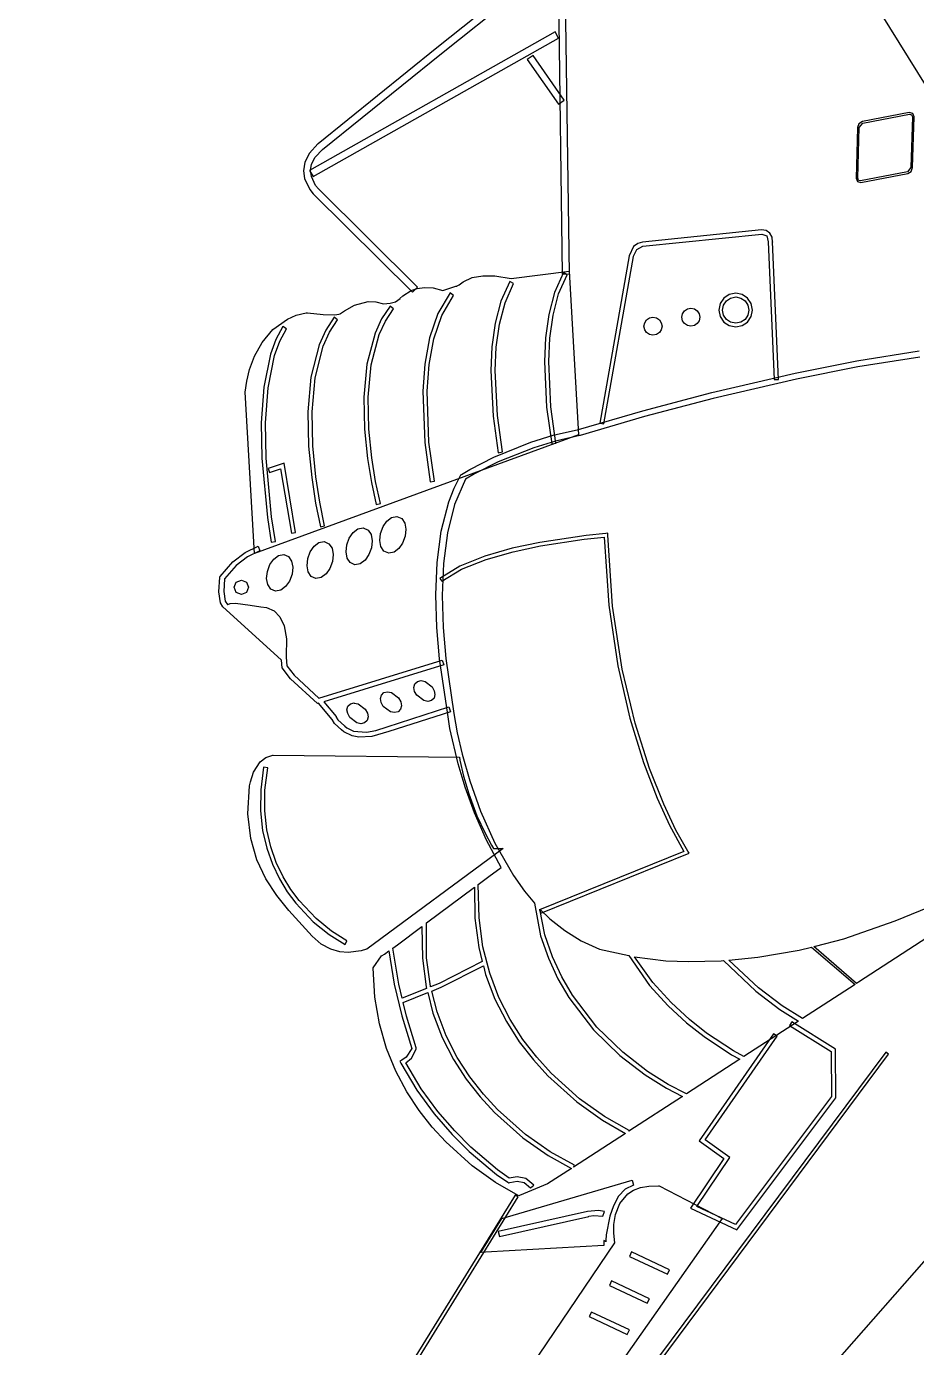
# Model space of a CAD drawing. Extents: x 0 to 206, y -21 to 101.
# Drawn here: x 26.57 to 38.1, y 8.02 to 25.12 of the extents above; entities that cross this region are included whole.
import ezdxf

# ---------------------------------------------------------------- set-up
doc = ezdxf.new("R2010")
doc.units = 0

msp = doc.modelspace()

# ---------------------------------------------------------------- linework, layer by layer
at = {"layer": 'Edge.Cuts'}
msp.add_line((43.973602, 15.090495), (36.072512, 27.810395), dxfattribs=at)
at = {"layer": 'F.SilkS'}
for p, q in [((33.602526, 21.916041), (33.544106, 26.094701)), ((33.453513, 25.96243), (33.509958, 21.91463)), ((32.957862, 25.696072), (31.887112, 24.841476)), ((31.94504, 24.769591), (33.01494, 25.623623)), ((33.4179, 25.048), (30.23867, 23.256)), ((33.463338, 24.967427), (33.4179, 25.048001)), ((30.284108, 23.175567), (33.463338, 24.967427)), ((31.887112, 24.841476), (30.347872, 23.598566)), ((30.40608, 23.526971), (31.94504, 24.769591)), ((33.1317, 24.7453), (33.056065, 24.692242)), ((33.056065, 24.692242), (33.460489, 24.114251)), ((33.536406, 24.167027), (33.1317, 24.7453)), ((33.460489, 24.114251), (33.536406, 24.167027)), ((38.004, 24.0056), (37.396376, 23.887913)), ((37.4006, 23.8659), (38.008506, 23.983869)), ((38.004347, 24.005556), (38.004, 24.0056)), ((38.049502, 23.993138), (38.004347, 24.005556)), ((38.008516, 23.983869), (38.034198, 23.977096)), ((38.04464, 23.948309), (38.024884, 23.294118)), ((38.034198, 23.977096), (38.04464, 23.948309)), ((38.047184, 23.29356), (38.066939, 23.947468)), ((38.067, 23.9477), (38.049502, 23.993138)), ((38.066939, 23.947468), (38.067, 23.9477)), ((37.334569, 23.810584), (37.315096, 23.156393)), ((37.352914, 23.860537), (37.334569, 23.810584)), ((37.337109, 23.155829), (37.356865, 23.809737)), ((37.396376, 23.887913), (37.352914, 23.860537)), ((37.356865, 23.809737), (37.3569, 23.8097)), ((37.3569, 23.8097), (37.400644, 23.865862)), ((37.400644, 23.865862), (37.4006, 23.8659)), ((30.238087, 23.481161), (30.179103, 23.363757)), ((30.347307, 23.598001), (30.238087, 23.481161)), ((30.3121, 23.428475), (30.406644, 23.527253)), ((30.34759, 23.598283), (30.347307, 23.598001)), ((30.347872, 23.598566), (30.34759, 23.598283)), ((30.406644, 23.527253), (30.40608, 23.526971)), ((30.179103, 23.363757), (30.161041, 23.252562)), ((30.251704, 23.252651), (30.264404, 23.336753)), ((30.264404, 23.336753), (30.3121, 23.428475)), ((38.024884, 23.294118), (37.98114, 23.237956)), ((38.028839, 23.243607), (38.047184, 23.29356)), ((30.161041, 23.252562), (30.173459, 23.15322)), ((30.173459, 23.15322), (30.242038, 23.006747)), ((30.23867, 23.256), (30.284108, 23.175567)), ((30.262711, 23.177298), (30.251704, 23.252651)), ((30.316898, 23.061587), (30.262711, 23.177298)), ((37.315096, 23.156393), (37.3151, 23.1564)), ((37.3151, 23.1564), (37.332315, 23.11068)), ((37.332315, 23.11068), (37.377471, 23.098262)), ((37.347552, 23.12676), (37.337109, 23.155829)), ((37.373516, 23.119987), (37.347552, 23.12676)), ((37.98114, 23.237956), (37.373516, 23.119987)), ((37.377471, 23.098262), (37.985377, 23.216231)), ((37.985377, 23.216231), (38.028839, 23.243607)), ((30.242038, 23.006747), (30.28663, 22.951714)), ((30.28663, 22.951714), (30.2867, 22.9518)), ((30.2867, 22.9518), (31.57279, 21.68011)), ((30.351893, 23.017278), (30.316898, 23.061587)), ((31.637983, 21.745868), (30.351893, 23.017278)), ((36.0891, 22.485), (34.5493, 22.328931)), ((34.55502, 22.273904), (36.09482, 22.429691)), ((36.089175, 22.485007), (36.0891, 22.485)), ((36.150982, 22.477104), (36.089175, 22.485007)), ((36.09482, 22.429691), (36.157755, 22.407113)), ((36.199524, 22.443802), (36.150982, 22.477104)), ((36.157755, 22.407113), (36.176946, 22.332889)), ((36.227464, 22.390745), (36.199524, 22.443802)), ((34.435, 22.270511), (34.377991, 22.150284)), ((34.487211, 22.310022), (34.435, 22.270511)), ((34.475998, 22.231007), (34.55502, 22.273904)), ((34.5493, 22.328931), (34.487211, 22.310022)), ((36.176946, 22.332889), (36.176664, 22.330631)), ((36.176664, 22.330631), (36.255122, 20.547831)), ((36.23198, 22.326116), (36.227464, 22.390745)), ((36.232262, 22.330631), (36.23198, 22.326116)), ((36.31072, 20.550371), (36.232262, 22.330631)), ((34.377991, 22.150284), (33.996145, 19.983104)), ((34.050896, 19.973508), (34.433025, 22.142948)), ((34.433025, 22.142948), (34.4331, 22.1438)), ((34.4331, 22.1438), (34.475998, 22.231007)), ((32.343468, 21.869459), (32.48091, 21.892037)), ((32.48091, 21.892037), (32.638108, 21.890908)), ((32.850057, 21.858735), (33.599639, 21.952997)), ((33.524565, 21.933248), (33.410265, 21.677273)), ((33.463323, 21.65921), (33.572825, 21.90559)), ((33.509958, 21.91463), (33.602526, 21.916041)), ((33.572825, 21.90559), (33.524565, 21.933248)), ((33.599639, 21.952997), (33.719866, 19.831537)), ((31.552118, 21.702666), (31.630011, 21.72863)), ((31.57279, 21.68011), (31.637983, 21.745868)), ((31.630011, 21.72863), (31.72512, 21.741048)), ((31.72512, 21.741048), (31.83688, 21.734557)), ((31.83688, 21.734557), (31.965009, 21.703231)), ((31.965009, 21.703231), (32.041209, 21.728348)), ((32.041209, 21.728348), (32.10612, 21.748386)), ((32.10612, 21.748386), (32.130673, 21.755442)), ((32.130673, 21.755442), (32.14422, 21.757699)), ((32.14422, 21.757699), (32.150429, 21.760522)), ((32.150429, 21.760522), (32.177522, 21.775197)), ((32.177522, 21.775197), (32.227475, 21.813297)), ((32.227475, 21.813297), (32.343186, 21.869177)), ((32.343186, 21.869177), (32.343468, 21.869459)), ((32.638108, 21.890908), (32.850057, 21.858735)), ((32.831146, 21.817821), (32.716282, 21.561563)), ((32.769622, 21.543501), (32.879124, 21.789881)), ((32.879124, 21.789881), (32.831146, 21.817821)), ((30.821445, 21.509908), (30.998116, 21.557886)), ((30.998116, 21.557886), (31.096047, 21.556475)), ((31.096047, 21.556475), (31.194542, 21.528253)), ((31.282031, 21.535591), (31.35174, 21.556193)), ((31.35174, 21.556193), (31.411571, 21.598526)), ((31.409313, 21.595704), (31.445156, 21.633522)), ((31.411571, 21.598526), (31.409313, 21.595704)), ((31.445156, 21.633522), (31.552118, 21.702666)), ((32.060398, 21.672195), (31.899531, 21.402391)), ((31.950613, 21.379248), (32.10386, 21.638046)), ((32.10386, 21.638046), (32.060398, 21.672195)), ((32.716282, 21.561563), (32.641211, 21.276519)), ((33.410265, 21.677273), (33.33463, 21.391947)), ((33.390792, 21.381504), (33.463323, 21.65921)), ((35.602325, 21.601636), (35.555476, 21.532209)), ((35.599785, 21.513582), (35.636191, 21.567769)), ((35.671751, 21.648485), (35.602325, 21.601636)), ((35.636191, 21.567769), (35.690378, 21.604176)), ((35.7567, 21.6657), (35.671751, 21.648485)), ((35.690378, 21.604176), (35.7567, 21.617722)), ((35.841367, 21.648485), (35.7567, 21.6657)), ((35.7567, 21.6657), (35.7567, 21.6657)), ((35.7567, 21.617722), (35.823022, 21.604176)), ((35.7567, 21.617722), (35.7567, 21.6177)), ((35.823022, 21.604176), (35.876927, 21.567769)), ((35.910793, 21.601636), (35.841367, 21.648485)), ((35.876927, 21.567769), (35.913333, 21.513582)), ((35.957642, 21.532209), (35.910793, 21.601636)), ((29.95192, 21.331826), (30.066784, 21.380086)), ((30.066784, 21.380086), (30.196042, 21.411695)), ((30.196042, 21.411695), (30.203097, 21.412824)), ((30.203097, 21.412824), (30.210153, 21.411978)), ((30.210153, 21.411978), (30.416457, 21.390529)), ((30.416457, 21.390529), (30.566881, 21.387706)), ((30.566881, 21.387706), (30.619092, 21.39448)), ((30.619092, 21.39448), (30.633203, 21.398713)), ((30.633203, 21.398713), (30.635179, 21.400689)), ((30.635179, 21.400689), (30.637154, 21.402382)), ((30.637154, 21.402382), (30.688801, 21.438789)), ((30.688801, 21.438789), (30.821445, 21.509908)), ((31.280054, 21.498629), (31.170834, 21.333247)), ((31.194542, 21.528253), (31.282031, 21.535591)), ((31.219658, 21.306153), (31.323798, 21.464762)), ((31.323798, 21.464762), (31.280054, 21.498629)), ((31.899531, 21.402391), (31.792287, 21.088842)), ((31.847038, 21.075013), (31.950613, 21.379248)), ((32.697373, 21.265795), (32.769622, 21.543501)), ((33.33463, 21.391947), (33.292861, 21.089405)), ((33.350717, 21.084889), (33.390792, 21.381504)), ((35.059578, 21.35464), (35.068891, 21.400078)), ((35.068891, 21.400078), (35.094009, 21.437331)), ((35.094009, 21.437331), (35.131262, 21.462731)), ((35.131262, 21.462731), (35.1767, 21.472044)), ((35.1767, 21.472044), (35.222138, 21.462731)), ((35.222138, 21.462731), (35.259391, 21.437331)), ((35.259391, 21.437331), (35.284791, 21.400078)), ((35.284791, 21.400078), (35.293822, 21.35464)), ((35.555476, 21.532209), (35.53826, 21.447542)), ((35.53826, 21.447542), (35.555476, 21.362594)), ((35.58652, 21.447543), (35.599785, 21.513582)), ((35.599785, 21.380938), (35.58652, 21.447543)), ((35.636191, 21.327034), (35.599785, 21.380938)), ((35.913333, 21.380938), (35.876927, 21.327034)), ((35.913333, 21.513582), (35.92688, 21.447543)), ((35.92688, 21.447543), (35.913333, 21.380938)), ((35.974858, 21.447542), (35.957642, 21.532209)), ((35.957642, 21.362594), (35.974858, 21.447542)), ((29.763113, 21.197771), (29.95192, 21.331826)), ((29.89152, 21.236443), (29.801774, 21.068239)), ((29.938087, 21.206527), (29.89152, 21.236443)), ((30.557564, 21.35413), (30.448062, 21.187055)), ((30.497169, 21.160525), (30.601309, 21.320263)), ((30.601309, 21.320263), (30.557564, 21.35413)), ((31.170834, 21.333247), (31.085885, 21.150367)), ((31.138096, 21.129764), (31.219658, 21.306153)), ((32.641211, 21.276519), (32.599442, 20.973695)), ((32.656733, 20.968897), (32.697373, 21.265795)), ((34.56856, 21.238922), (34.577591, 21.284642)), ((34.577591, 21.193484), (34.56856, 21.238922)), ((34.577591, 21.284642), (34.602709, 21.321895)), ((34.602709, 21.321895), (34.639962, 21.347013)), ((34.639962, 21.347013), (34.6854, 21.356327)), ((34.6854, 21.356327), (34.730838, 21.347013)), ((34.730838, 21.347013), (34.768091, 21.321895)), ((34.768091, 21.321895), (34.793209, 21.284642)), ((34.793209, 21.284642), (34.802522, 21.238922)), ((34.802522, 21.238922), (34.793209, 21.193484)), ((35.068891, 21.309202), (35.059578, 21.35464)), ((35.094009, 21.271949), (35.068891, 21.309202)), ((35.131262, 21.246831), (35.094009, 21.271949)), ((35.1767, 21.2378), (35.131262, 21.246831)), ((35.222138, 21.246831), (35.1767, 21.2378)), ((35.1767, 21.2378), (35.1767, 21.2378)), ((35.259391, 21.271949), (35.222138, 21.246831)), ((35.284791, 21.309202), (35.259391, 21.271949)), ((35.293822, 21.35464), (35.284791, 21.309202)), ((35.555476, 21.362594), (35.602325, 21.293167)), ((35.602325, 21.293167), (35.671751, 21.246318)), ((35.690378, 21.290627), (35.636191, 21.327034)), ((35.671751, 21.246318), (35.7567, 21.229103)), ((35.7567, 21.277363), (35.690378, 21.290627)), ((35.823022, 21.290627), (35.7567, 21.277363)), ((35.7567, 21.229103), (35.841367, 21.246318)), ((35.876927, 21.327034), (35.823022, 21.290627)), ((35.841367, 21.246318), (35.910793, 21.293167)), ((35.910793, 21.293167), (35.957642, 21.362594)), ((29.623131, 21.030131), (29.763113, 21.197771)), ((29.801774, 21.068239), (29.732065, 20.878021)), ((29.785969, 20.861934), (29.852856, 21.045943)), ((29.852856, 21.045943), (29.938087, 21.206527)), ((30.448062, 21.187055), (30.363114, 20.999377)), ((30.415607, 20.979338), (30.497169, 21.160525)), ((31.085885, 21.150367), (30.978923, 20.747918)), ((31.034238, 20.73804), (31.138096, 21.129764)), ((31.792287, 21.088842), (31.730481, 20.748764)), ((31.785796, 20.741709), (31.847038, 21.075013)), ((33.292861, 21.089405), (33.278468, 20.780654)), ((33.336324, 20.780654), (33.350717, 21.084889)), ((34.602709, 21.156231), (34.577591, 21.193484)), ((34.639962, 21.131113), (34.602709, 21.156231)), ((34.6854, 21.1218), (34.639962, 21.131113)), ((34.730838, 21.131113), (34.6854, 21.1218)), ((34.6854, 21.1218), (34.6854, 21.1218)), ((34.768091, 21.156231), (34.730838, 21.131113)), ((34.793209, 21.193484), (34.768091, 21.156231)), ((29.5252, 20.850073), (29.623131, 21.030131)), ((29.732065, 20.878021), (29.644576, 20.450172)), ((30.363114, 20.999377), (30.256152, 20.58056)), ((30.312032, 20.570963), (30.415607, 20.979338)), ((32.599442, 20.973695), (32.584767, 20.665226)), ((32.642622, 20.664662), (32.656733, 20.968897)), ((37.323062, 20.790776), (38.130499, 20.921163)), ((29.462547, 20.676506), (29.5252, 20.850073)), ((29.700738, 20.443117), (29.785969, 20.861934)), ((30.978923, 20.747918), (30.939412, 20.322327)), ((30.995574, 20.320351), (31.034238, 20.73804)), ((31.730481, 20.748764), (31.704798, 20.398244)), ((31.760114, 20.396551), (31.785796, 20.741709)), ((33.278468, 20.780654), (33.307819, 20.191657)), ((33.364264, 20.197019), (33.336324, 20.780654)), ((36.524656, 20.632167), (37.323062, 20.790776)), ((37.337136, 20.712064), (36.541834, 20.554584)), ((38.141186, 20.840193), (37.337136, 20.712064)), ((29.406102, 20.386664), (29.426422, 20.528622)), ((29.426422, 20.528622), (29.462547, 20.676506)), ((30.256152, 20.58056), (30.216923, 20.131827)), ((30.273085, 20.130132), (30.312032, 20.570963)), ((32.584767, 20.665226), (32.6144, 20.075946)), ((32.67028, 20.081591), (32.642622, 20.664662)), ((35.446566, 20.381272), (36.524656, 20.632167)), ((36.541834, 20.554584), (35.465154, 20.303689)), ((36.255122, 20.547831), (36.31072, 20.550371)), ((29.40582, 20.38356), (29.406102, 20.386664)), ((29.5252, 18.2954), (29.40582, 20.38356)), ((29.644576, 20.450172), (29.612121, 19.988457)), ((29.668283, 19.987328), (29.700738, 20.443117)), ((31.704798, 20.398244), (31.729069, 19.7322)), ((31.784667, 19.737563), (31.760114, 20.396551)), ((34.55418, 20.145617), (35.446566, 20.381272)), ((30.939412, 20.322327), (30.949008, 19.904638)), ((31.004323, 19.908307), (30.995574, 20.320351)), ((33.307819, 20.191657), (33.374705, 19.717242)), ((33.429175, 19.726837), (33.364264, 20.197019)), ((35.465154, 20.303689), (34.573615, 20.068316)), ((30.216923, 20.131827), (30.226518, 19.687892)), ((30.281834, 19.691559), (30.273085, 20.130132)), ((32.6144, 20.075946), (32.681287, 19.601531)), ((32.735756, 19.611127), (32.67028, 20.081591)), ((33.719085, 19.901777), (34.55418, 20.145617)), ((34.573615, 20.068316), (33.741907, 19.825605)), ((29.612121, 19.988457), (29.619741, 19.529282)), ((29.675056, 19.532104), (29.668283, 19.987328)), ((30.949008, 19.904638), (30.988237, 19.525614)), ((31.043269, 19.533516), (31.004323, 19.908307)), ((33.394812, 19.826424), (33.719085, 19.901777)), ((33.996145, 19.983104), (34.050896, 19.973508)), ((33.719866, 19.831537), (29.525196, 18.295407)), ((30.226518, 19.687892), (30.265747, 19.282621)), ((30.320781, 19.289957), (30.281834, 19.691559)), ((31.729069, 19.7322), (31.801883, 19.223354)), ((31.856352, 19.234079), (31.784667, 19.737563)), ((32.623217, 19.544484), (33.101583, 19.736677)), ((33.101583, 19.736677), (33.394812, 19.826424)), ((33.424689, 19.752228), (33.14162, 19.666432)), ((33.374706, 19.717242), (33.429175, 19.726837)), ((33.737391, 19.824194), (33.424689, 19.752228)), ((33.739931, 19.824759), (33.737391, 19.824194)), ((33.741907, 19.825605), (33.739931, 19.824759)), ((29.619741, 19.529282), (29.691989, 18.762767)), ((29.747023, 18.770669), (29.675056, 19.532104)), ((30.988237, 19.525614), (31.039037, 19.216299)), ((31.093505, 19.227305), (31.043269, 19.533516)), ((32.313902, 19.385311), (32.623217, 19.544484)), ((33.14162, 19.666432), (32.679058, 19.482988)), ((32.681287, 19.601531), (32.735756, 19.611127)), ((29.907607, 19.466064), (29.70356, 19.398331)), ((29.70356, 19.398331), (29.721058, 19.345273)), ((29.721058, 19.345273), (29.86358, 19.392968)), ((29.86358, 19.392968), (30.002998, 18.558155)), ((30.057749, 18.567187), (29.907607, 19.466064)), ((32.2044, 19.318707), (32.313902, 19.385311)), ((32.375669, 19.328613), (32.258265, 19.257775)), ((32.679058, 19.482988), (32.375669, 19.328613)), ((30.265747, 19.282621), (30.316265, 18.950163)), ((30.370734, 18.960604), (30.320781, 19.289957)), ((31.039037, 19.216299), (31.10169, 18.930973)), ((31.155311, 18.945365), (31.093505, 19.227305)), ((31.801883, 19.223355), (31.856352, 19.234079)), ((32.109573, 19.142036), (32.191982, 19.30516)), ((32.258265, 19.257775), (32.116307, 18.932655)), ((32.191982, 19.30516), (32.19678, 19.313344)), ((32.19678, 19.313344), (32.2044, 19.318707)), ((32.041276, 18.966494), (32.109573, 19.142036)), ((30.316265, 18.950163), (30.378918, 18.642541)), ((30.432823, 18.655804), (30.370734, 18.960604)), ((31.101689, 18.930972), (31.155311, 18.945365)), ((31.94278, 18.587188), (32.041276, 18.966494)), ((32.116307, 18.932655), (32.023456, 18.564355)), ((29.691989, 18.762767), (29.742789, 18.441598)), ((29.797258, 18.45204), (29.747023, 18.770669)), ((30.378918, 18.64254), (30.432823, 18.655804)), ((31.156784, 18.557004), (31.189522, 18.646186)), ((31.189522, 18.646186), (31.239476, 18.717024)), ((31.239476, 18.717024), (31.301282, 18.763873)), ((31.301282, 18.763873), (31.370427, 18.776855)), ((31.370427, 18.776855), (31.431387, 18.74948)), ((31.431387, 18.74948), (31.470898, 18.690495)), ((31.470898, 18.690495), (31.48642, 18.611473)), ((30.002998, 18.558156), (30.057749, 18.567187)), ((30.720102, 18.408287), (30.753122, 18.497187)), ((30.753122, 18.497187), (30.802793, 18.568024)), ((30.802793, 18.568024), (30.864882, 18.614873)), ((30.864882, 18.614873), (30.933744, 18.628138)), ((30.933744, 18.628138), (30.994987, 18.600762)), ((30.994987, 18.600762), (31.034498, 18.541778)), ((31.034498, 18.541778), (31.049738, 18.462473)), ((31.147189, 18.465282), (31.156784, 18.557004)), ((31.476824, 18.519751), (31.443804, 18.430569)), ((31.48642, 18.611473), (31.476824, 18.519751)), ((31.889158, 18.180788), (31.94278, 18.587188)), ((32.023456, 18.564355), (31.972656, 18.167269)), ((33.821211, 18.531307), (33.219796, 18.440713)), ((33.228263, 18.395276), (33.793271, 18.481636)), ((33.793271, 18.481636), (34.054609, 18.508165)), ((34.074929, 18.556707), (33.821211, 18.531307)), ((34.054609, 18.508165), (34.113029, 17.626503)), ((34.0992, 18.5584), (34.074929, 18.556707)), ((34.099761, 18.534128), (34.099197, 18.5584)), ((34.160721, 17.613238), (34.099761, 18.534128)), ((29.243009, 18.187558), (29.402464, 18.307502)), ((29.402464, 18.307502), (29.572644, 18.39104)), ((29.592117, 18.329233), (29.43633, 18.252469)), ((29.572644, 18.39104), (29.592117, 18.329233)), ((29.742789, 18.441598), (29.797258, 18.45204)), ((30.214702, 18.230504), (30.247722, 18.319687)), ((30.247722, 18.319687), (30.297676, 18.390524)), ((30.297676, 18.390524), (30.359482, 18.437373)), ((30.359482, 18.437373), (30.428344, 18.450355)), ((30.428344, 18.450355), (30.4286, 18.4503)), ((30.4286, 18.4503), (30.48956, 18.422924)), ((30.48956, 18.422924), (30.529071, 18.363658)), ((30.529071, 18.363658), (30.544311, 18.284636)), ((30.710507, 18.316564), (30.720102, 18.408287)), ((30.725747, 18.237542), (30.710507, 18.316564)), ((31.040142, 18.370469), (31.007404, 18.281851)), ((31.049738, 18.462473), (31.040142, 18.370469)), ((31.162429, 18.38626), (31.147189, 18.465282)), ((31.20194, 18.327276), (31.162429, 18.38626)), ((31.2629, 18.2999), (31.20194, 18.327276)), ((31.332044, 18.312882), (31.2629, 18.2999)), ((31.394133, 18.359449), (31.332044, 18.312882)), ((31.443804, 18.430569), (31.394133, 18.359449)), ((32.863067, 18.364513), (32.508596, 18.263478)), ((32.52299, 18.218605), (32.874074, 18.319076)), ((33.219796, 18.440713), (32.863067, 18.364513)), ((32.874074, 18.319076), (33.228263, 18.395276)), ((29.081014, 18.001009), (29.243009, 18.187558)), ((29.289292, 18.141556), (29.138585, 17.969965)), ((29.43633, 18.252469), (29.289292, 18.141556)), ((29.691702, 18.064804), (29.72444, 18.153986)), ((29.72444, 18.153986), (29.774393, 18.225106)), ((29.774393, 18.225106), (29.8362, 18.271673)), ((29.8362, 18.271673), (29.905062, 18.284937)), ((29.905062, 18.284937), (29.966304, 18.257562)), ((29.966304, 18.257562), (30.005815, 18.198295)), ((30.005815, 18.198295), (30.021338, 18.119273)), ((30.205107, 18.138782), (30.214702, 18.230504)), ((30.220629, 18.05976), (30.205107, 18.138782)), ((30.534716, 18.192913), (30.501978, 18.104014)), ((30.544311, 18.284636), (30.534716, 18.192913)), ((30.76554, 18.178558), (30.725747, 18.237542)), ((30.8265, 18.1509), (30.76554, 18.178558)), ((30.895644, 18.164165), (30.8265, 18.1509)), ((30.8265, 18.1509), (30.8265, 18.1509)), ((30.957451, 18.210731), (30.895644, 18.164165)), ((31.007404, 18.281851), (30.957451, 18.210731)), ((31.2629, 18.2999), (31.2629, 18.2999)), ((31.872789, 17.760559), (31.889158, 18.180788)), ((32.185734, 18.13422), (31.923268, 17.973636)), ((31.972656, 18.167269), (31.957134, 17.754378)), ((32.508596, 18.263478), (32.185734, 18.13422)), ((32.205772, 18.091887), (32.52299, 18.218605)), ((29.062951, 17.801197), (29.075934, 17.988592)), ((29.075934, 17.988592), (29.077062, 17.995083)), ((29.077062, 17.995083), (29.081014, 18.001009)), ((29.138585, 17.969965), (29.127578, 17.803172)), ((29.682107, 17.973364), (29.691702, 18.064804)), ((29.697347, 17.89406), (29.682107, 17.973364)), ((30.011742, 18.027269), (29.978722, 17.938369)), ((30.021338, 18.119273), (30.011742, 18.027269)), ((30.259858, 18.000776), (30.220629, 18.05976)), ((30.3211, 17.9734), (30.259858, 18.000776)), ((30.389936, 17.986327), (30.321073, 17.973345)), ((30.321073, 17.973345), (30.3211, 17.9734)), ((30.452024, 18.032894), (30.389936, 17.986327)), ((30.501978, 18.104014), (30.452024, 18.032894)), ((31.923268, 17.973636), (31.952337, 17.937512)), ((31.952337, 17.937512), (32.205772, 18.091887)), ((29.08694, 17.657546), (29.062951, 17.801197)), ((29.127578, 17.803172), (29.147334, 17.680405)), ((29.261885, 17.859898), (29.28926, 17.92622)), ((29.28926, 17.793576), (29.261885, 17.859898)), ((29.28926, 17.92622), (29.3553, 17.953595)), ((29.3553, 17.7662), (29.28926, 17.793576)), ((29.3553, 17.953595), (29.421622, 17.92622)), ((29.421622, 17.793576), (29.3553, 17.7662)), ((29.421622, 17.92622), (29.44928, 17.859898)), ((29.44928, 17.859898), (29.421622, 17.793576)), ((29.736858, 17.835076), (29.697347, 17.89406)), ((29.7981, 17.8077), (29.736858, 17.835076)), ((29.866962, 17.820682), (29.7981, 17.8077)), ((29.7981, 17.8077), (29.7981, 17.8077)), ((29.928769, 17.867531), (29.866962, 17.820682)), ((29.978722, 17.938369), (29.928769, 17.867531)), ((29.11488, 17.607028), (29.08694, 17.657546)), ((29.147334, 17.680405), (29.176967, 17.635814)), ((29.176967, 17.635814), (29.180636, 17.637789)), ((29.180636, 17.637789), (29.210551, 17.649078)), ((29.210551, 17.649078), (29.278849, 17.655852)), ((29.278849, 17.655852), (29.469067, 17.627065)), ((29.3553, 17.7662), (29.3553, 17.7662)), ((29.469067, 17.627065), (29.607638, 17.604487)), ((31.886054, 17.34033), (31.872789, 17.760559)), ((31.957134, 17.754378), (31.969552, 17.340358)), ((34.113029, 17.626503), (34.230151, 16.843619)), ((29.158342, 17.56921), (29.11488, 17.607028)), ((29.873775, 16.914737), (29.158342, 17.56921)), ((29.607638, 17.604487), (29.682145, 17.596867)), ((29.682145, 17.596867), (29.777818, 17.552558)), ((29.777818, 17.552558), (29.851478, 17.47777)), ((29.851478, 17.47777), (29.907922, 17.360366)), ((34.286028, 16.799874), (34.160721, 17.613238)), ((29.907922, 17.360366), (29.939249, 17.193291)), ((31.921049, 16.933366), (31.886054, 17.34033)), ((31.969552, 17.340358), (32.003136, 16.938474)), ((29.939249, 17.193291), (29.936709, 16.96836)), ((29.936709, 16.96836), (29.935298, 16.952555)), ((29.935298, 16.952555), (29.946022, 16.840513)), ((32.0266, 16.2137), (31.921049, 16.933366)), ((32.003136, 16.938474), (32.105865, 16.226428)), ((29.883371, 16.815677), (29.873775, 16.914737)), ((29.992026, 16.675977), (29.883371, 16.815677)), ((29.946022, 16.840513), (30.03972, 16.720286)), ((30.358913, 16.425928), (31.957133, 16.916712)), ((31.976324, 16.854906), (30.421564, 16.377669)), ((31.957133, 16.916712), (31.976324, 16.854906)), ((34.230151, 16.843619), (34.386502, 16.163746)), ((34.453103, 16.098835), (34.286028, 16.799874)), ((30.342264, 16.353397), (29.992026, 16.675977)), ((30.03972, 16.720286), (30.358913, 16.425928)), ((31.589942, 16.562822), (31.602078, 16.607695)), ((31.602078, 16.607695), (31.635098, 16.639869)), ((31.635098, 16.639869), (31.682511, 16.650875)), ((31.682511, 16.650875), (31.733593, 16.640715)), ((31.733593, 16.640715), (31.825315, 16.571006)), ((31.156707, 16.41804), (31.16856, 16.463195)), ((31.16856, 16.463195), (31.20158, 16.495369)), ((31.20158, 16.495369), (31.2016, 16.4954)), ((31.2016, 16.4954), (31.249013, 16.506124)), ((31.249013, 16.506124), (31.300095, 16.495964)), ((31.300095, 16.495964), (31.391818, 16.426538)), ((31.391818, 16.426538), (31.42004, 16.37602)), ((31.598973, 16.512304), (31.589942, 16.562822)), ((31.626913, 16.461787), (31.598973, 16.512304)), ((31.718636, 16.39236), (31.626913, 16.461787)), ((31.850433, 16.425098), (31.817413, 16.392924)), ((31.825315, 16.571006), (31.853538, 16.520489)), ((31.862287, 16.470253), (31.850433, 16.425098)), ((31.853538, 16.520489), (31.862287, 16.470253)), ((30.3544, 16.357066), (30.342264, 16.353397)), ((30.529378, 16.147093), (30.3544, 16.357066)), ((30.421564, 16.377669), (30.582713, 16.184629)), ((30.722925, 16.27354), (30.734778, 16.318695)), ((30.731673, 16.223304), (30.722925, 16.27354)), ((30.734778, 16.318695), (30.76808, 16.350586)), ((30.76808, 16.350586), (30.815493, 16.361593)), ((30.815493, 16.361593), (30.8155, 16.3613)), ((30.8155, 16.3613), (30.866582, 16.351422)), ((30.866582, 16.351422), (30.958304, 16.281996)), ((30.958304, 16.281996), (30.986526, 16.231478)), ((31.165456, 16.367804), (31.156707, 16.41804)), ((31.193396, 16.317287), (31.165456, 16.367804)), ((31.285118, 16.247578), (31.193396, 16.317287)), ((31.242266, 16.052549), (32.043776, 16.309935)), ((32.063532, 16.24841), (31.265126, 15.992152)), ((31.383633, 16.248456), (31.33622, 16.237731)), ((31.416935, 16.280629), (31.383633, 16.248456)), ((31.428789, 16.325785), (31.416935, 16.280629)), ((31.42004, 16.37602), (31.428789, 16.325785)), ((31.77, 16.3822), (31.718636, 16.39236)), ((31.817413, 16.392924), (31.77, 16.3822)), ((31.77, 16.3822), (31.77, 16.3822)), ((32.043776, 16.309935), (32.063532, 16.24841)), ((30.560422, 16.09714), (30.529378, 16.147093)), ((30.652426, 16.01332), (30.560422, 16.09714)), ((30.582713, 16.184629), (30.584688, 16.179831)), ((30.584688, 16.179831), (30.60642, 16.143424)), ((30.60642, 16.143424), (30.688546, 16.066942)), ((30.759896, 16.172787), (30.731673, 16.223304)), ((30.851618, 16.10336), (30.759896, 16.172787)), ((30.9027, 16.0932), (30.851618, 16.10336)), ((30.902707, 16.093189), (30.9027, 16.0932)), ((30.95012, 16.103631), (30.902707, 16.093189)), ((30.98314, 16.136087), (30.95012, 16.103631)), ((30.995275, 16.181242), (30.98314, 16.136087)), ((30.986526, 16.231478), (30.995275, 16.181242)), ((31.3362, 16.2377), (31.285118, 16.247578)), ((31.33622, 16.237731), (31.3362, 16.2377)), ((32.027147, 16.211482), (32.026583, 16.211764)), ((32.026583, 16.211764), (32.0266, 16.2117)), ((32.0266, 16.2134), (32.0266, 16.2137)), ((32.0266, 16.2117), (32.0266, 16.2134)), ((32.05678, 16.032835), (32.027147, 16.211482)), ((32.105865, 16.226428), (32.10643, 16.2253)), ((32.10643, 16.2253), (32.1064, 16.2241)), ((32.1064, 16.2241), (32.149862, 15.975462)), ((34.386502, 16.163746), (34.562891, 15.590553)), ((34.639652, 15.514918), (34.453103, 16.098835)), ((30.681495, 15.986791), (30.652426, 16.01332)), ((30.790433, 15.935144), (30.681495, 15.986791)), ((30.688546, 16.066942), (30.693062, 16.063838)), ((30.693062, 16.063838), (30.696166, 16.059886)), ((30.696166, 16.059886), (30.719873, 16.03872)), ((30.719873, 16.03872), (30.808208, 15.996951)), ((30.875382, 15.91934), (30.790433, 15.935144)), ((30.808208, 15.996951), (30.976695, 15.983687)), ((31.043582, 15.927523), (30.875378, 15.919339)), ((30.875378, 15.919339), (30.8754, 15.9193)), ((30.976695, 15.983687), (31.095793, 16.004289)), ((31.265126, 15.992152), (31.043582, 15.927523)), ((31.095793, 16.004289), (31.241137, 16.051984)), ((31.241137, 16.051984), (31.242266, 16.052549)), ((32.163178, 15.572813), (32.05678, 16.032835)), ((32.149862, 15.975462), (32.212798, 15.699731)), ((29.510289, 15.463857), (29.600318, 15.600452)), ((29.600318, 15.600452), (29.670873, 15.654356)), ((29.670873, 15.654356), (29.761749, 15.687094)), ((29.761749, 15.687094), (29.766264, 15.687659)), ((29.766264, 15.687659), (32.179264, 15.660565)), ((32.254336, 15.270271), (32.163178, 15.572813)), ((32.179264, 15.660565), (32.185756, 15.622465)), ((32.185756, 15.622465), (32.233451, 15.414185)), ((32.212798, 15.699731), (32.311575, 15.353727)), ((34.562891, 15.590553), (34.739844, 15.127709)), ((29.471625, 15.341937), (29.510289, 15.463857)), ((29.641804, 15.53272), (29.605679, 15.237516)), ((29.696272, 15.522842), (29.641804, 15.53272)), ((29.660712, 15.233564), (29.696272, 15.522842)), ((32.233451, 15.414185), (32.301467, 15.184456)), ((34.823661, 15.052638), (34.639652, 15.514918)), ((29.440298, 14.926789), (29.462311, 15.287186)), ((29.462311, 15.287186), (29.471625, 15.341937)), ((29.605679, 15.237516), (29.603421, 14.964325)), ((29.658172, 14.966582), (29.660712, 15.233564)), ((32.375127, 14.937531), (32.254336, 15.270271)), ((32.311575, 15.353727), (32.451557, 14.960874)), ((32.301467, 15.184456), (32.405607, 14.898565)), ((34.739844, 15.127709), (34.898453, 14.779447)), ((34.982552, 14.716512), (34.823661, 15.052638)), ((29.475576, 14.609289), (29.440298, 14.926789)), ((29.603421, 14.964325), (29.630797, 14.712865)), ((29.684701, 14.721613), (29.658172, 14.966582)), ((32.529502, 14.587011), (32.375127, 14.937531)), ((32.405607, 14.898565), (32.513416, 14.67561)), ((32.451557, 14.960874), (32.639235, 14.544879)), ((29.630797, 14.712865), (29.68329, 14.482854)), ((29.736066, 14.497811), (29.684701, 14.721613)), ((34.898453, 14.779447), (35.083308, 14.440781)), ((35.136363, 14.442192), (34.982552, 14.716512)), ((29.557138, 14.329889), (29.475576, 14.609289)), ((32.513416, 14.67561), (32.593284, 14.522646)), ((32.720849, 14.232822), (32.529502, 14.587011)), ((32.639235, 14.544879), (32.87997, 14.128319)), ((29.68329, 14.482854), (29.75695, 14.27401)), ((29.80775, 14.294611), (29.736066, 14.497811)), ((32.7434, 14.4758), (30.97838, 13.17532)), ((32.593284, 14.522646), (32.621789, 14.475797)), ((32.621789, 14.475797), (32.7434, 14.4758)), ((35.083308, 14.440781), (33.215278, 13.685273)), ((33.232776, 13.642375), (35.151886, 14.418768)), ((35.151886, 14.418768), (35.136363, 14.442192)), ((29.673978, 14.084074), (29.557138, 14.329889)), ((29.75695, 14.27401), (29.846979, 14.085486)), ((29.895521, 14.111731), (29.80775, 14.294611)), ((32.5597, 14.1157), (32.720849, 14.232822)), ((29.815089, 13.867328), (29.673978, 14.084074)), ((29.846979, 14.085486), (29.949426, 13.917282)), ((29.995145, 13.948042), (29.895521, 14.111731)), ((32.421135, 14.012091), (32.559706, 14.115666)), ((32.559706, 14.115666), (32.5597, 14.1157)), ((32.87997, 14.128319), (33.02221, 13.927095)), ((39.550614, 14.176594), (37.348434, 12.748264)), ((29.969182, 13.67457), (29.815089, 13.867328)), ((29.949426, 13.917282), (30.059493, 13.768833)), ((30.10239, 13.803827), (29.995145, 13.948042)), ((31.754506, 13.514509), (32.372572, 13.975942)), ((32.372572, 13.975942), (32.377652, 13.574622)), ((32.43327, 13.578598), (32.421135, 14.012091)), ((33.02221, 13.927095), (33.150903, 13.769897)), ((37.820028, 13.542719), (38.688143, 13.894368)), ((30.059493, 13.768833), (30.285835, 13.529509)), ((30.322523, 13.570712), (30.10239, 13.803827)), ((33.150903, 13.769897), (33.230772, 13.346282)), ((33.215278, 13.685273), (33.232776, 13.642375)), ((33.284093, 13.361292), (33.222004, 13.692338)), ((33.222004, 13.692338), (33.349004, 13.565338)), ((30.271724, 13.343524), (29.969182, 13.67457)), ((30.285835, 13.529509), (30.49101, 13.362716)), ((30.52149, 13.408717), (30.322523, 13.570712)), ((31.753941, 13.0638), (31.754506, 13.514509)), ((32.377652, 13.574622), (32.428452, 13.196727)), ((32.482942, 13.206629), (32.43327, 13.578598)), ((33.349004, 13.565338), (33.541762, 13.414631)), ((37.158217, 13.308193), (37.820028, 13.542719)), ((30.390539, 13.23882), (30.271724, 13.343524)), ((30.49101, 13.362716), (30.697314, 13.234023)), ((30.721585, 13.283693), (30.52149, 13.408717)), ((31.377429, 13.23288), (31.6938, 13.4691)), ((31.6938, 13.4691), (31.693236, 13.462609)), ((31.693236, 13.462609), (31.698598, 13.06016)), ((33.230772, 13.346282), (33.331807, 13.057004)), ((33.383153, 13.077094), (33.284093, 13.361292)), ((33.541762, 13.414631), (33.756533, 13.28368)), ((30.511894, 13.173344), (30.390539, 13.23882)), ((30.630145, 13.139478), (30.511894, 13.173344)), ((30.697314, 13.234023), (30.6973, 13.234)), ((30.697313, 13.234022), (30.721585, 13.283693)), ((30.973864, 13.173344), (30.90726, 13.151331)), ((30.97838, 13.17532), (30.973864, 13.173344)), ((31.315058, 13.188854), (31.377429, 13.23288)), ((31.392386, 12.721494), (31.315058, 13.188854)), ((32.428452, 13.196727), (32.475301, 13.013)), ((32.570713, 12.864011), (32.482942, 13.206629)), ((33.756533, 13.28368), (33.993317, 13.174742)), ((33.993317, 13.174742), (34.373188, 13.091204)), ((36.576837, 13.16087), (36.738832, 13.201792)), ((36.738832, 13.201792), (37.3013, 12.717499)), ((36.766492, 13.209133), (36.788788, 13.214777)), ((37.321905, 12.731331), (36.766492, 13.209133)), ((36.788788, 13.214777), (37.158217, 13.308193)), ((30.7388, 13.1296), (30.630145, 13.139478)), ((30.90726, 13.151331), (30.738773, 13.1296)), ((30.738773, 13.1296), (30.7388, 13.1296)), ((31.0622, 12.9337), (31.170855, 13.089487)), ((31.170855, 13.089487), (31.176499, 13.092309)), ((31.176499, 13.092309), (31.206979, 13.112065)), ((31.206979, 13.112065), (31.264835, 13.152987)), ((31.264835, 13.152987), (31.335673, 12.720905)), ((31.698598, 13.06016), (31.748269, 12.688191)), ((31.802766, 12.697758), (31.753941, 13.0638)), ((32.4753, 13.013), (31.916783, 12.731342)), ((33.331807, 13.057004), (33.455138, 12.791151)), ((33.504508, 12.816039), (33.383153, 13.077094)), ((34.373188, 13.091204), (34.641863, 12.705689)), ((34.684252, 12.74128), (34.444081, 13.077124)), ((34.444081, 13.077124), (34.851045, 13.02463)), ((34.851045, 13.02463), (35.146249, 13.013341)), ((35.146249, 13.013341), (35.566195, 13.024066)), ((35.566195, 13.024066), (35.600062, 13.02717)), ((35.600062, 13.02717), (36.015493, 12.632906)), ((35.666389, 13.033588), (36.044849, 13.069712)), ((36.050493, 12.675731), (35.666389, 13.033588)), ((36.044849, 13.069712), (36.576837, 13.16087)), ((31.062246, 12.926671), (31.0622, 12.9337)), ((31.083412, 12.552445), (31.062246, 12.926671)), ((31.94129, 12.681102), (32.489365, 12.957962)), ((32.489365, 12.957962), (32.517587, 12.848742)), ((32.517587, 12.848742), (32.639225, 12.529549)), ((32.690093, 12.549898), (32.570713, 12.864011)), ((31.335673, 12.720905), (31.433604, 12.311401)), ((31.436695, 12.538896), (31.392386, 12.721494)), ((31.753913, 12.666178), (31.436695, 12.538896)), ((31.748269, 12.688191), (31.753913, 12.666178)), ((31.805588, 12.686751), (31.802766, 12.697758)), ((31.916783, 12.731342), (31.805588, 12.686751)), ((31.819652, 12.63256), (31.94129, 12.681102)), ((33.455138, 12.791151), (33.596531, 12.548722)), ((33.643643, 12.577561), (33.504508, 12.816039)), ((34.641863, 12.705689), (34.882316, 12.44294)), ((34.921318, 12.482765), (34.684252, 12.74128)), ((36.358679, 12.44064), (36.050493, 12.675731)), ((37.3013, 12.7175), (36.619452, 12.275258)), ((37.3013, 12.717499), (37.3013, 12.7175)), ((37.348434, 12.748264), (37.321905, 12.731331)), ((31.142961, 12.206159), (31.083412, 12.552445)), ((31.449689, 12.484966), (31.767753, 12.611966)), ((31.767753, 12.611966), (31.836051, 12.346113)), ((31.889361, 12.361345), (31.819652, 12.63256)), ((32.639225, 12.529549), (32.786827, 12.239143)), ((32.835437, 12.264289), (32.690093, 12.549898)), ((33.596531, 12.548722), (33.916853, 12.130469)), ((33.958321, 12.166646), (33.643643, 12.577561)), ((36.015493, 12.632906), (36.328195, 12.394428)), ((31.492869, 12.305755), (31.449689, 12.484966)), ((31.836051, 12.346113), (31.955713, 12.032847)), ((32.007048, 12.053441), (31.889361, 12.361345)), ((34.882316, 12.44294), (35.121358, 12.222242)), ((35.156409, 12.265454), (34.921318, 12.482765)), ((36.328195, 12.394428), (36.568366, 12.242028)), ((36.619452, 12.275258), (36.358679, 12.44064)), ((31.23553, 11.886966), (31.142961, 12.206159)), ((31.433604, 12.311401), (31.561451, 11.887221)), ((31.617047, 11.895404), (31.492869, 12.305755)), ((32.786827, 12.239143), (32.954467, 11.976394)), ((33.000537, 12.006056), (32.835437, 12.264289)), ((34.293036, 11.839833), (33.958321, 12.166646)), ((35.121358, 12.222242), (35.346007, 12.043595)), ((35.377953, 12.089347), (35.156409, 12.265454)), ((36.568366, 12.242028), (35.8614, 11.783699)), ((36.4845, 12.2338), (36.455149, 12.186669)), ((36.455149, 12.186669), (36.993346, 11.851107)), ((37.04866, 11.881875), (36.484498, 12.233806)), ((31.955713, 12.032847), (32.101622, 11.748367)), ((32.150135, 11.773759), (32.007048, 12.053441)), ((32.954467, 11.976394), (33.135936, 11.741585)), ((33.179184, 11.775198), (33.000537, 12.006056)), ((33.916853, 12.130469), (34.257213, 11.798294)), ((36.245739, 12.080559), (35.283644, 10.694289)), ((35.346007, 12.043595), (35.70076, 11.808504)), ((35.360409, 10.707548), (36.291459, 12.048668)), ((35.727062, 11.857078), (35.377953, 12.089347)), ((36.291459, 12.048668), (36.245739, 12.080559)), ((37.6998, 11.8421), (28.7401, -0.1811)), ((28.777071, -0.208758), (37.736771, 11.814742)), ((31.355474, 11.594302), (31.23553, 11.886966)), ((31.561451, 11.887221), (31.487226, 11.776308)), ((31.556369, 11.765018), (31.617894, 11.8796)), ((31.619869, 11.887502), (31.617047, 11.895404)), ((31.617894, 11.8796), (31.619869, 11.887502)), ((34.612794, 11.593171), (34.293036, 11.839833)), ((35.70076, 11.808504), (35.808569, 11.749238)), ((35.8614, 11.7837), (35.727062, 11.857078)), ((36.993346, 11.851107), (36.99645, 11.268883)), ((37.052046, 11.250262), (37.04866, 11.881875)), ((37.736771, 11.814742), (37.6998, 11.842118)), ((30.417572, 0.282566), (40.475672, 11.728066)), ((31.433886, 11.737644), (31.408768, 11.724944)), ((31.408768, 11.724944), (31.421751, 11.699826)), ((31.421751, 11.699826), (31.627491, 11.349588)), ((31.487226, 11.776308), (31.433886, 11.737644)), ((31.483556, 11.702929), (31.556369, 11.765018)), ((31.681958, 11.368496), (31.483556, 11.702929)), ((32.101622, 11.748367), (32.267004, 11.491827)), ((32.312695, 11.521453), (32.150135, 11.773759)), ((33.135936, 11.741585), (33.325025, 11.533305)), ((33.364886, 11.570305), (33.179184, 11.775198)), ((34.257213, 11.798294), (34.582615, 11.547399)), ((35.808569, 11.749238), (35.119101, 11.302198)), ((31.497714, 11.327884), (31.355474, 11.594302)), ((32.267004, 11.491827), (32.445933, 11.262663)), ((32.488519, 11.29624), (32.312695, 11.521453)), ((33.325025, 11.533305), (33.700098, 11.196332)), ((33.734032, 11.238976), (33.364886, 11.570305)), ((34.582615, 11.547399), (34.858346, 11.373268)), ((34.884009, 11.422144), (34.612794, 11.593171)), ((31.656041, 11.087149), (31.497714, 11.327884)), ((31.627491, 11.349588), (31.852986, 11.041119)), ((31.897576, 11.074421), (31.681958, 11.368496)), ((32.671399, 11.097273), (32.488519, 11.29624)), ((34.858346, 11.373268), (35.065497, 11.267717)), ((35.1191, 11.3022), (34.884009, 11.422144)), ((32.445933, 11.262663), (32.631917, 11.06031)), ((33.700098, 11.196332), (34.030016, 10.960677)), ((34.058587, 11.007836), (33.734032, 11.238976)), ((35.065497, 11.267717), (34.372642, 10.817855)), ((36.99645, 11.268883), (35.75298, 9.610833)), ((35.770476, 9.541412), (37.052046, 11.250262)), ((31.825939, 10.871249), (31.656041, 11.087149)), ((31.852986, 11.041119), (32.083279, 10.776959)), ((32.117427, 10.821268), (31.897576, 11.074421)), ((32.631917, 11.06031), (33.001628, 10.732932)), ((33.035183, 10.775822), (32.671399, 11.097273)), ((34.030016, 10.960677), (34.3303, 10.790497)), ((34.377216, 10.827778), (34.058587, 11.007836)), ((32.000917, 10.680467), (31.825939, 10.871249)), ((32.083279, 10.776959), (32.304259, 10.55739)), ((32.328529, 10.610448), (32.117427, 10.821268)), ((33.354658, 10.552584), (33.035183, 10.775822)), ((34.3303, 10.790497), (33.657201, 10.3539)), ((34.3727, 10.8179), (34.377216, 10.827778)), ((32.345792, 10.371152), (32.000917, 10.680467)), ((32.671993, 10.319759), (32.328529, 10.610448)), ((33.001628, 10.732932), (33.326748, 10.505461)), ((35.283644, 10.694289), (35.603119, 10.46456)), ((35.679038, 10.478384), (35.360409, 10.707548)), ((32.304259, 10.55739), (32.660141, 10.259364)), ((33.326748, 10.505461), (33.631266, 10.337257)), ((33.668489, 10.379582), (33.354658, 10.552584)), ((35.603119, 10.46456), (35.17019, 9.821658)), ((35.252318, 9.844513), (35.679038, 10.478384)), ((32.646358, 10.15497), (32.345792, 10.371152)), ((32.824111, 10.211386), (32.671993, 10.319759)), ((33.631266, 10.337257), (33.319975, 10.135186)), ((33.6572, 10.3539), (33.668489, 10.379582)), ((32.939869, 9.986483), (32.646358, 10.15497)), ((32.660141, 10.259364), (32.804356, 10.157764)), ((32.726169, 9.688165), (34.414419, 10.183182)), ((32.804356, 10.157764), (32.816773, 10.149862)), ((32.816773, 10.149862), (32.830038, 10.155224)), ((32.927686, 10.228319), (32.824111, 10.211386)), ((32.830038, 10.155224), (32.927687, 10.172722)), ((33.037753, 10.206024), (32.927686, 10.228319)), ((32.927687, 10.172722), (33.015175, 10.15607)), ((33.319975, 10.135186), (32.957884, 9.986173)), ((33.015175, 10.15607), (33.099842, 10.086926)), ((33.144433, 10.119946), (33.037753, 10.206024)), ((33.099842, 10.086926), (33.144433, 10.119946)), ((34.431051, 10.120529), (34.326347, 10.068036)), ((34.4144, 10.1829), (34.415529, 10.183464)), ((34.414419, 10.183182), (34.4144, 10.1829)), ((34.415529, 10.183464), (34.432462, 10.120811)), ((34.432462, 10.120811), (34.431051, 10.120529)), ((34.524734, 10.088083), (34.631978, 10.108686)), ((34.631978, 10.108686), (34.757002, 10.112072)), ((34.757002, 10.112072), (34.76434, 10.11179)), ((34.76434, 10.11179), (35.581937, 9.688175)), ((32.9009, 9.99099), (26.57165, -0.24691)), ((26.611584, -0.270336), (32.940134, 9.966664)), ((32.940134, 9.966664), (32.900905, 9.990935)), ((32.9489, 9.98225), (32.939869, 9.986483)), ((32.957884, 9.986173), (32.948853, 9.982222)), ((34.240834, 9.975185), (34.173947, 9.854112)), ((34.326347, 10.068036), (34.240834, 9.975185)), ((34.255495, 9.882061), (34.360199, 10.005392)), ((34.360199, 10.005392), (34.434423, 10.053088)), ((34.434423, 10.053088), (34.524734, 10.088083)), ((33.8373, 9.77876), (32.68217, 9.519116)), ((33.837541, 9.77876), (33.8373, 9.77876)), ((33.98091, 9.792306), (33.837541, 9.77876)), ((34.057957, 9.778478), (33.980628, 9.792589)), ((33.980628, 9.792589), (33.98091, 9.792306)), ((34.037355, 9.716953), (34.057957, 9.778478)), ((34.173947, 9.854112), (34.125687, 9.720339)), ((34.199333, 9.740386), (34.255495, 9.882061)), ((35.17019, 9.821658), (35.770476, 9.541412)), ((35.75298, 9.610833), (35.252318, 9.844513)), ((35.581937, 9.688175), (28.713497, -0.054975)), ((32.4558, 9.24931), (32.726169, 9.688165)), ((32.696231, 9.455897), (33.852781, 9.716106)), ((33.852781, 9.716106), (33.853064, 9.716389)), ((33.853064, 9.716389), (33.917975, 9.725702)), ((33.917975, 9.725702), (34.037355, 9.716953)), ((34.125687, 9.720339), (34.077427, 9.478193)), ((34.177319, 9.496828), (34.17873, 9.609999)), ((34.17873, 9.609999), (34.199333, 9.740386)), ((32.68217, 9.519116), (32.696281, 9.455898)), ((34.077427, 9.478193), (34.073476, 9.402839)), ((34.192559, 9.371522), (34.177319, 9.496828)), ((27.997029, 0.237401), (34.192559, 9.371522)), ((32.517867, 9.252697), (32.455778, 9.24931)), ((34.049487, 9.339339), (32.517867, 9.252697)), ((34.073476, 9.389293), (34.047512, 9.403968)), ((34.047512, 9.403968), (34.049487, 9.339339)), ((34.073476, 9.402839), (34.074887, 9.38647)), ((34.074887, 9.38647), (34.073476, 9.389293)), ((34.408172, 9.256653), (34.380515, 9.19795)), ((34.899521, 9.025231), (34.408172, 9.256653)), ((34.380515, 9.19795), (34.871864, 8.96681)), ((34.871864, 8.966811), (34.899521, 9.025231)), ((34.147964, 8.880733), (34.120589, 8.822313)), ((34.120589, 8.822313), (34.611938, 8.590891)), ((34.639595, 8.649593), (34.147964, 8.880733)), ((34.611937, 8.59089), (34.639595, 8.649593)), ((33.888037, 8.476308), (33.860379, 8.417888)), ((33.860379, 8.417888), (34.351728, 8.186466)), ((34.379386, 8.245168), (33.888037, 8.476308)), ((34.351728, 8.186466), (34.379386, 8.245168))]:
    msp.add_line(p, q, dxfattribs=at)

doc.saveas('drawing.dxf')
